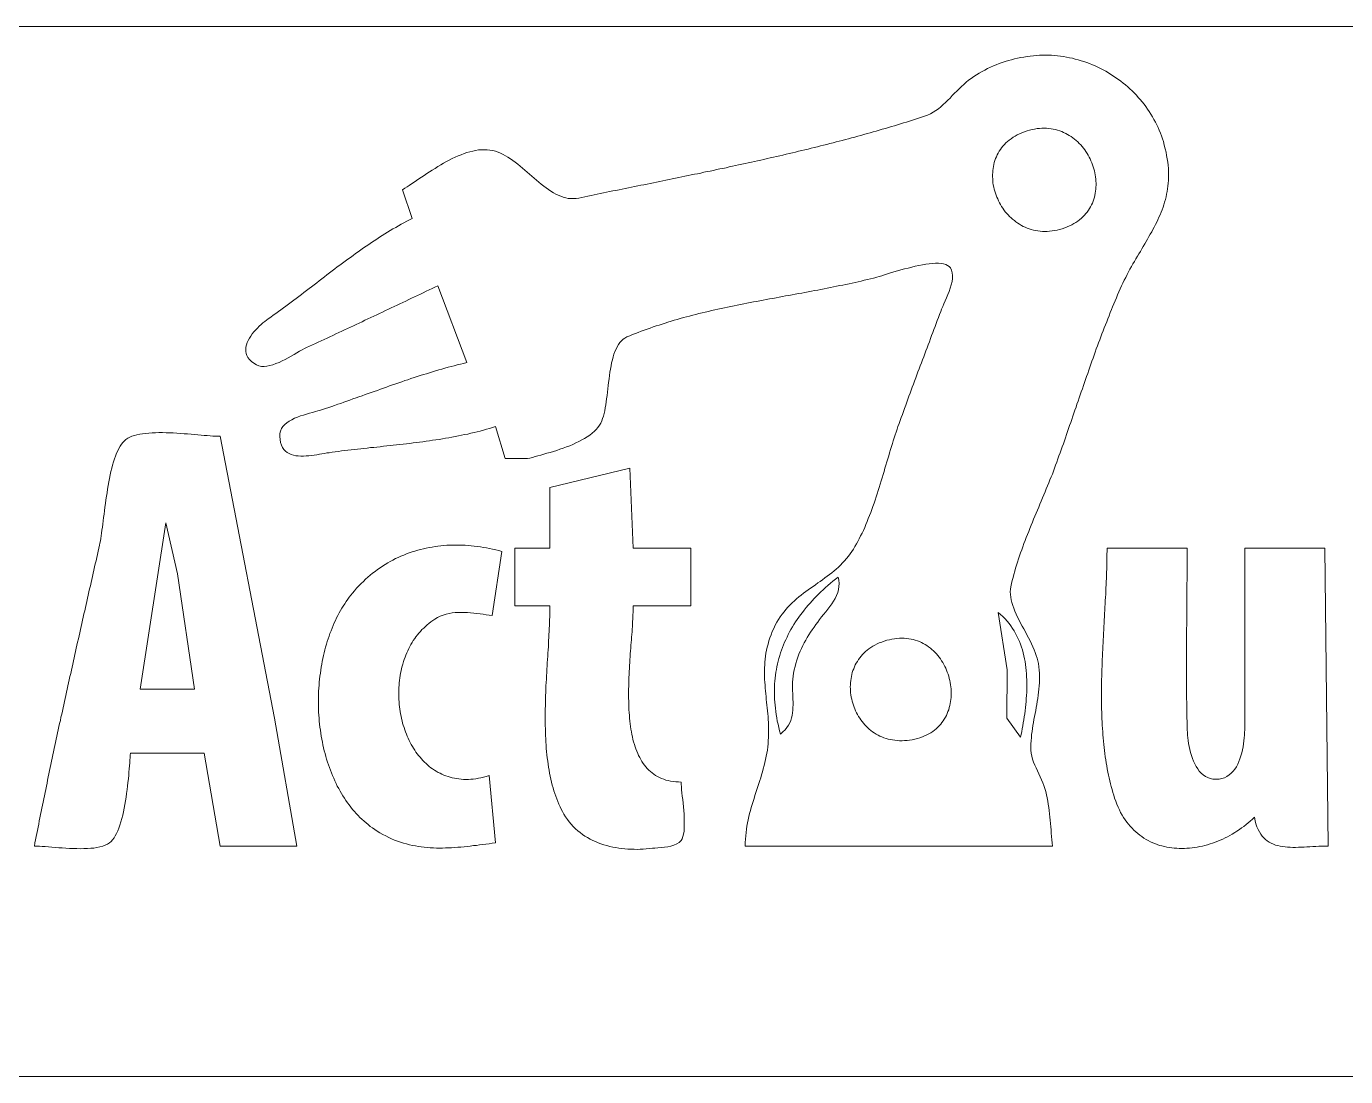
# Model space of a CAD drawing. Header units: millimetres. Extents: x 1 to 3601, y 1 to 1248.
# Drawn here: x 134.5 to 258.1, y 802.1 to 900.5 of the extents above; entities that cross this region are included whole.
import ezdxf

# ---------------------------------------------------------------- set-up
doc = ezdxf.new("R2010")
doc.units = ezdxf.units.MM
doc.layers.add('MARCATGE', color=1, linetype='Continuous', lineweight=5)
doc.layers.add('NO IMPRES', color=5, linetype='Continuous', lineweight=5)

msp = doc.modelspace()

# ---------------------------------------------------------------- linework, layer by layer
at = {"layer": 'MARCATGE'}
for points in [[(241, 889.72), (240.91, 889.99), (240.82, 890.27), (240.72, 890.53), (240.61, 890.8), (240.5, 891.06), (240.38, 891.31), (240.25, 891.56), (240.12, 891.81), (239.98, 892.06), (239.83, 892.3), (239.68, 892.54), (239.52, 892.77), (239.36, 893), (239.19, 893.22), (239.02, 893.44), (238.84, 893.66), (238.65, 893.87), (238.47, 894.07), (238.27, 894.28), (238.07, 894.47), (237.87, 894.67), (237.66, 894.85), (237.45, 895.04), (237.23, 895.21), (237.01, 895.39), (236.79, 895.55), (236.56, 895.71), (236.33, 895.87), (236.09, 896.02), (235.85, 896.17), (235.61, 896.31), (235.36, 896.44), (235.11, 896.57), (234.86, 896.69), (234.6, 896.81), (234.35, 896.92), (234.09, 897.03), (233.82, 897.13), (233.56, 897.22), (233.29, 897.3), (233.02, 897.38), (232.75, 897.46), (232.48, 897.53), (232.2, 897.59), (231.93, 897.64), (231.65, 897.69), (231.37, 897.73), (231.09, 897.76), (230.81, 897.79), (230.53, 897.81), (230.25, 897.82), (229.96, 897.82), (229.68, 897.82), (229.4, 897.81), (229.11, 897.79), (228.83, 897.77), (228.53, 897.74), (228.23, 897.7), (227.93, 897.65), (227.64, 897.6), (227.34, 897.54), (227.05, 897.47), (226.76, 897.4), (226.48, 897.32), (226.19, 897.23), (225.91, 897.14), (225.63, 897.04), (225.35, 896.93), (225.08, 896.82), (224.8, 896.7), (224.54, 896.57), (224.27, 896.43), (224.01, 896.29), (223.75, 896.14), (223.5, 895.98), (223.25, 895.82), (223, 895.65), (222.76, 895.47), (222.53, 895.28)], [(222.53, 895.28), (222.3, 895.09), (222.08, 894.88), (221.86, 894.68), (221.65, 894.46), (221.44, 894.25), (221.23, 894.03), (221.02, 893.81), (220.81, 893.6), (220.6, 893.39), (220.38, 893.19), (220.16, 892.99), (219.93, 892.81), (219.69, 892.64), (219.44, 892.48), (219.18, 892.33), (218.91, 892.21), (218.63, 892.1), (218.35, 892.01), (218.07, 891.92), (217.79, 891.83), (217.51, 891.74), (217.22, 891.65), (216.94, 891.56), (216.66, 891.47), (216.38, 891.39), (216.09, 891.3), (215.81, 891.21), (215.52, 891.13), (215.24, 891.04), (214.96, 890.96), (214.67, 890.88), (214.38, 890.79), (214.1, 890.71), (213.81, 890.63), (213.52, 890.55), (213.24, 890.47), (212.95, 890.39), (212.66, 890.31), (212.37, 890.23), (212.08, 890.15), (211.79, 890.07), (211.5, 889.99), (211.21, 889.92), (210.92, 889.84), (210.63, 889.76), (210.34, 889.69), (210.05, 889.61), (209.76, 889.54), (209.47, 889.46), (209.17, 889.39), (208.88, 889.32), (208.59, 889.24), (208.3, 889.17), (208, 889.1), (207.71, 889.03), (207.42, 888.96), (207.12, 888.89), (206.83, 888.82), (206.53, 888.75), (206.24, 888.68), (205.94, 888.61), (205.65, 888.54), (205.35, 888.47), (205.06, 888.4), (204.76, 888.33), (204.47, 888.26), (204.17, 888.2), (203.88, 888.13), (203.58, 888.06), (203.29, 888), (202.99, 887.93), (202.69, 887.86), (202.4, 887.8), (202.1, 887.73), (201.81, 887.67), (201.51, 887.6), (201.21, 887.54), (200.92, 887.48), (200.62, 887.41), (200.32, 887.35), (200.03, 887.28), (199.73, 887.22), (199.44, 887.16), (199.14, 887.1), (198.84, 887.03), (198.55, 886.97), (198.25, 886.91), (197.95, 886.85), (197.66, 886.78), (197.36, 886.72), (197.06, 886.66), (196.77, 886.6), (196.47, 886.54), (196.18, 886.48), (195.88, 886.42), (195.59, 886.36), (195.29, 886.3), (194.99, 886.23), (194.7, 886.17), (194.4, 886.11), (194.11, 886.05), (193.81, 885.99), (193.52, 885.93), (193.22, 885.87), (192.93, 885.81), (192.64, 885.75), (192.34, 885.69), (192.05, 885.63), (191.75, 885.57), (191.46, 885.51), (191.17, 885.46), (190.88, 885.4), (190.58, 885.34), (190.29, 885.28), (190, 885.22), (189.71, 885.16), (189.41, 885.1), (189.12, 885.04), (188.83, 884.98), (188.54, 884.92), (188.25, 884.86), (187.96, 884.8), (187.67, 884.74), (187.38, 884.68), (187.09, 884.62), (186.8, 884.56), (186.52, 884.5), (186.23, 884.44), (185.98, 884.4), (185.73, 884.38), (185.49, 884.39), (185.25, 884.41), (185.01, 884.46), (184.77, 884.52), (184.54, 884.6), (184.31, 884.7), (184.08, 884.81), (183.85, 884.94), (183.62, 885.08), (183.39, 885.23), (183.17, 885.39), (182.95, 885.56), (182.72, 885.73), (182.5, 885.91), (182.28, 886.1), (182.06, 886.29), (181.84, 886.48), (181.62, 886.67), (181.4, 886.87), (181.17, 887.06), (180.95, 887.25), (180.73, 887.44), (180.51, 887.62), (180.28, 887.79), (180.05, 887.96), (179.83, 888.12), (179.6, 888.27), (179.37, 888.4), (179.14, 888.53), (178.9, 888.64), (178.67, 888.74), (178.43, 888.82), (178.17, 888.88), (177.91, 888.93), (177.65, 888.96), (177.38, 888.97), (177.11, 888.96), (176.84, 888.94), (176.57, 888.9), (176.3, 888.84), (176.03, 888.78), (175.75, 888.7), (175.48, 888.61), (175.2, 888.5), (174.93, 888.39), (174.65, 888.27), (174.38, 888.14), (174.1, 888), (173.83, 887.85), (173.56, 887.7), (173.3, 887.55), (173.03, 887.39), (172.77, 887.22), (172.51, 887.06), (172.25, 886.89), (172, 886.73), (171.75, 886.56), (171.5, 886.39), (171.26, 886.23), (171.03, 886.07), (170.8, 885.92), (170.57, 885.76), (170.35, 885.62), (170.14, 885.48), (169.93, 885.35), (169.73, 885.22)], [(228.23, 890.73), (227.98, 890.64), (227.75, 890.55), (227.53, 890.46), (227.32, 890.35), (227.12, 890.24), (226.92, 890.13), (226.74, 890), (226.57, 889.87), (226.41, 889.74), (226.25, 889.6), (226.11, 889.45), (225.97, 889.3), (225.85, 889.15), (225.73, 888.99), (225.63, 888.82), (225.53, 888.65), (225.44, 888.48), (225.36, 888.31), (225.28, 888.13), (225.22, 887.95), (225.16, 887.77), (225.12, 887.58), (225.08, 887.39), (225.05, 887.2), (225.02, 887.01), (225.01, 886.82), (225, 886.63), (225, 886.44), (225.01, 886.24), (225.02, 886.05), (225.04, 885.86), (225.07, 885.66), (225.11, 885.47), (225.15, 885.28), (225.21, 885.09), (225.26, 884.9), (225.33, 884.72), (225.4, 884.53), (225.48, 884.35), (225.56, 884.17), (225.65, 883.99), (225.75, 883.82), (225.85, 883.65), (225.96, 883.48), (226.07, 883.32), (226.19, 883.16), (226.32, 883.01), (226.45, 882.86), (226.59, 882.72), (226.73, 882.58), (226.88, 882.45), (227.04, 882.32), (227.19, 882.2), (227.36, 882.09), (227.53, 881.98), (227.7, 881.88), (227.88, 881.78), (228.06, 881.7), (228.25, 881.62), (228.44, 881.55), (228.63, 881.49), (228.83, 881.43), (229.04, 881.39), (229.25, 881.35), (229.46, 881.33), (229.68, 881.31), (229.89, 881.31), (230.12, 881.31), (230.34, 881.32), (230.57, 881.35), (230.81, 881.39), (231.04, 881.43), (231.28, 881.49), (231.53, 881.56), (231.77, 881.64), (231.99, 881.73), (232.21, 881.83), (232.42, 881.93), (232.62, 882.04), (232.81, 882.15), (232.99, 882.28), (233.16, 882.41), (233.32, 882.54), (233.47, 882.68), (233.61, 882.83), (233.74, 882.98), (233.86, 883.13), (233.98, 883.29), (234.08, 883.45), (234.18, 883.62), (234.27, 883.79), (234.35, 883.97), (234.42, 884.14), (234.48, 884.32), (234.54, 884.51), (234.58, 884.69), (234.62, 884.88), (234.65, 885.07), (234.68, 885.26), (234.69, 885.45), (234.7, 885.64), (234.7, 885.83), (234.69, 886.03), (234.67, 886.22), (234.65, 886.41), (234.62, 886.61), (234.59, 886.8), (234.54, 886.99), (234.49, 887.18), (234.43, 887.37), (234.37, 887.55), (234.3, 887.74), (234.22, 887.92), (234.14, 888.1), (234.05, 888.28), (233.95, 888.45), (233.85, 888.62), (233.74, 888.79), (233.63, 888.95), (233.51, 889.11), (233.39, 889.26), (233.26, 889.41), (233.12, 889.55), (232.98, 889.69), (232.83, 889.83), (232.68, 889.95), (232.52, 890.08), (232.36, 890.19), (232.19, 890.3), (232.02, 890.4), (231.85, 890.49), (231.66, 890.58), (231.48, 890.66), (231.29, 890.73), (231.09, 890.79), (230.9, 890.85), (230.69, 890.89), (230.49, 890.93), (230.28, 890.95), (230.06, 890.97), (229.85, 890.98), (229.62, 890.97), (229.4, 890.96), (229.17, 890.94), (228.94, 890.9), (228.71, 890.85), (228.47, 890.8), (228.23, 890.73)], [(230.91, 859.42), (231.01, 859.7), (231.12, 859.99), (231.22, 860.27), (231.32, 860.56), (231.42, 860.84), (231.52, 861.12), (231.63, 861.41), (231.73, 861.7), (231.83, 861.98), (231.93, 862.27), (232.03, 862.55), (232.12, 862.84), (232.22, 863.13), (232.32, 863.41), (232.42, 863.7), (232.52, 863.99), (232.62, 864.27), (232.72, 864.56), (232.82, 864.85), (232.91, 865.14), (233.01, 865.42), (233.11, 865.71), (233.21, 866), (233.31, 866.29), (233.41, 866.57), (233.51, 866.86), (233.61, 867.15), (233.71, 867.44), (233.81, 867.72), (233.91, 868.01), (234.01, 868.3), (234.11, 868.58), (234.21, 868.87), (234.31, 869.16), (234.41, 869.44), (234.52, 869.73), (234.62, 870.01), (234.72, 870.3), (234.83, 870.58), (234.93, 870.87), (235.04, 871.15), (235.15, 871.44), (235.25, 871.72), (235.36, 872), (235.47, 872.29), (235.58, 872.57), (235.69, 872.85), (235.8, 873.13), (235.91, 873.41), (236.02, 873.7), (236.14, 873.98), (236.25, 874.26), (236.37, 874.53), (236.48, 874.81), (236.6, 875.09), (236.72, 875.37), (236.84, 875.65), (236.96, 875.92), (237.08, 876.2), (237.21, 876.47), (237.34, 876.73), (237.47, 877), (237.6, 877.26), (237.74, 877.51), (237.87, 877.76), (238.01, 878.01), (238.15, 878.26), (238.29, 878.5), (238.43, 878.74), (238.57, 878.98), (238.71, 879.21), (238.85, 879.44), (238.98, 879.68), (239.12, 879.91), (239.26, 880.14), (239.39, 880.36), (239.52, 880.59), (239.65, 880.82), (239.78, 881.04), (239.91, 881.27), (240.03, 881.5), (240.15, 881.72), (240.27, 881.95), (240.38, 882.18), (240.49, 882.41), (240.59, 882.64), (240.69, 882.87), (240.79, 883.1), (240.88, 883.33), (240.97, 883.57), (241.05, 883.81), (241.12, 884.05), (241.19, 884.29), (241.25, 884.54), (241.31, 884.79), (241.35, 885.04), (241.4, 885.3), (241.43, 885.56), (241.46, 885.82), (241.48, 886.09), (241.49, 886.37), (241.49, 886.64), (241.48, 886.93), (241.47, 887.21), (241.44, 887.51), (241.41, 887.8), (241.37, 888.11), (241.31, 888.42), (241.25, 888.73), (241.18, 889.06), (241.09, 889.39), (241, 889.72)], [(169.73, 885.22), (170.63, 882.52), (170.37, 882.39), (170.11, 882.26), (169.85, 882.12), (169.59, 881.98), (169.33, 881.83), (169.08, 881.69), (168.82, 881.54), (168.57, 881.39), (168.32, 881.24), (168.06, 881.08), (167.81, 880.92), (167.56, 880.76), (167.31, 880.6), (167.06, 880.44), (166.81, 880.27), (166.56, 880.1), (166.31, 879.93), (166.06, 879.76), (165.82, 879.59), (165.57, 879.41), (165.32, 879.24), (165.08, 879.06), (164.83, 878.88), (164.59, 878.7), (164.34, 878.52), (164.1, 878.34), (163.85, 878.16), (163.61, 877.98), (163.37, 877.79), (163.13, 877.61), (162.88, 877.43), (162.64, 877.24), (162.4, 877.06), (162.16, 876.87), (161.92, 876.69), (161.68, 876.5), (161.44, 876.32), (161.2, 876.13), (160.96, 875.95), (160.72, 875.77), (160.48, 875.58), (160.24, 875.4), (160, 875.22), (159.76, 875.04), (159.52, 874.86), (159.28, 874.68), (159.04, 874.5), (158.8, 874.32), (158.56, 874.15), (158.32, 873.97), (158.09, 873.8), (157.85, 873.62), (157.61, 873.45), (157.37, 873.29), (157.13, 873.12), (156.97, 873.01), (156.81, 872.88), (156.64, 872.74), (156.47, 872.59), (156.29, 872.43), (156.12, 872.26), (155.96, 872.08), (155.8, 871.9), (155.64, 871.71), (155.5, 871.51), (155.38, 871.31), (155.27, 871.1), (155.17, 870.9), (155.1, 870.69), (155.05, 870.48), (155.03, 870.28), (155.03, 870.07), (155.07, 869.87), (155.14, 869.68), (155.24, 869.49), (155.38, 869.3), (155.56, 869.13), (155.78, 868.96), (156.05, 868.81), (156.27, 868.72), (156.5, 868.67), (156.76, 868.66), (157.02, 868.68), (157.29, 868.74), (157.57, 868.82), (157.86, 868.92), (158.15, 869.04), (158.44, 869.17), (158.73, 869.32), (159.01, 869.47), (159.29, 869.63), (159.56, 869.78), (159.83, 869.94), (160.07, 870.08), (160.31, 870.21), (160.53, 870.33), (160.73, 870.43), (161, 870.55), (161.28, 870.68), (161.55, 870.81), (161.82, 870.93), (162.1, 871.06), (162.37, 871.19), (162.65, 871.32), (162.92, 871.44), (163.19, 871.57), (163.47, 871.7), (163.74, 871.83), (164.02, 871.95), (164.29, 872.08), (164.56, 872.21), (164.84, 872.34), (165.11, 872.47), (165.38, 872.6), (165.66, 872.72), (165.93, 872.85), (166.2, 872.98), (166.48, 873.11), (166.75, 873.24), (167.02, 873.37), (167.3, 873.5), (167.57, 873.63), (167.84, 873.76), (168.12, 873.89), (168.39, 874.02), (168.66, 874.14), (168.93, 874.27), (169.21, 874.4), (169.48, 874.53), (169.75, 874.66), (170.03, 874.79), (170.3, 874.92), (170.57, 875.05), (170.84, 875.18), (171.12, 875.31), (171.39, 875.44), (171.66, 875.57), (171.94, 875.7), (172.21, 875.83), (172.48, 875.96), (172.75, 876.09), (173.03, 876.22), (175.73, 869.02), (175.44, 868.95), (175.14, 868.88), (174.85, 868.81), (174.56, 868.73), (174.27, 868.66), (173.98, 868.58), (173.69, 868.5), (173.4, 868.42), (173.11, 868.33), (172.82, 868.25), (172.53, 868.16), (172.24, 868.07), (171.96, 867.98), (171.67, 867.89), (171.38, 867.8), (171.09, 867.71), (170.8, 867.61), (170.51, 867.52), (170.23, 867.42), (169.94, 867.33), (169.65, 867.23), (169.36, 867.13), (169.08, 867.03), (168.79, 866.93), (168.5, 866.83), (168.22, 866.73), (167.93, 866.63), (167.64, 866.53), (167.36, 866.42), (167.07, 866.32), (166.78, 866.22), (166.5, 866.12), (166.21, 866.02), (165.93, 865.91), (165.64, 865.81), (165.36, 865.71), (165.07, 865.61), (164.79, 865.51), (164.5, 865.41), (164.22, 865.3), (163.93, 865.2), (163.65, 865.11), (163.36, 865.01), (163.08, 864.91), (162.8, 864.81), (162.51, 864.72), (162.23, 864.62), (162.02, 864.56), (161.79, 864.49), (161.55, 864.43), (161.28, 864.36), (161.01, 864.28), (160.73, 864.2), (160.44, 864.11), (160.15, 864.02), (159.87, 863.91), (159.6, 863.8), (159.34, 863.67), (159.1, 863.53), (158.88, 863.38), (158.68, 863.21), (158.51, 863.03), (158.38, 862.83), (158.28, 862.61), (158.22, 862.37), (158.21, 862.11), (158.24, 861.8), (158.3, 861.53), (158.38, 861.28), (158.48, 861.07), (158.61, 860.89), (158.76, 860.73), (158.92, 860.6), (159.1, 860.5), (159.3, 860.41), (159.5, 860.35), (159.72, 860.3), (159.95, 860.27), (160.19, 860.26), (160.43, 860.26), (160.68, 860.27), (160.93, 860.29), (161.18, 860.32), (161.43, 860.35), (161.68, 860.39), (161.93, 860.43), (162.16, 860.47), (162.4, 860.51), (162.62, 860.55), (162.83, 860.58)], [(162.83, 860.58), (163.12, 860.62), (163.41, 860.66), (163.71, 860.7), (164, 860.74), (164.3, 860.77), (164.6, 860.81), (164.9, 860.85), (165.2, 860.88), (165.5, 860.91), (165.8, 860.95), (166.1, 860.98), (166.41, 861.01), (166.71, 861.05), (167.02, 861.08), (167.32, 861.11), (167.63, 861.14), (167.93, 861.18), (168.24, 861.21), (168.55, 861.24), (168.85, 861.28), (169.16, 861.31), (169.47, 861.35), (169.78, 861.38), (170.08, 861.42), (170.39, 861.45), (170.7, 861.49), (171.01, 861.53), (171.31, 861.57), (171.62, 861.61), (171.93, 861.65), (172.23, 861.69), (172.54, 861.74), (172.84, 861.78), (173.14, 861.83), (173.45, 861.88), (173.75, 861.93), (174.05, 861.98), (174.35, 862.04), (174.65, 862.09), (174.95, 862.15), (175.25, 862.21), (175.54, 862.27), (175.84, 862.33), (176.13, 862.4), (176.42, 862.47), (176.71, 862.54), (177, 862.61), (177.29, 862.69), (177.58, 862.77), (177.86, 862.85), (178.15, 862.93), (178.43, 863.02), (179.33, 860.02), (181.43, 860.02), (181.65, 860.08), (181.89, 860.14), (182.14, 860.21), (182.4, 860.28), (182.68, 860.36), (182.96, 860.44), (183.25, 860.52), (183.55, 860.61), (183.85, 860.7), (184.16, 860.79), (184.46, 860.9), (184.77, 861), (185.07, 861.12), (185.38, 861.23), (185.67, 861.36), (185.96, 861.49), (186.25, 861.62), (186.52, 861.77), (186.78, 861.91), (187.03, 862.07), (187.27, 862.23), (187.49, 862.4), (187.69, 862.58), (187.87, 862.76), (188.03, 862.95), (188.18, 863.15), (188.29, 863.36), (188.38, 863.56), (188.46, 863.77), (188.54, 864), (188.6, 864.24), (188.66, 864.5), (188.71, 864.77), (188.76, 865.05), (188.8, 865.33), (188.84, 865.63), (188.88, 865.93), (188.92, 866.24), (188.96, 866.55), (188.99, 866.86), (189.03, 867.17), (189.07, 867.49), (189.11, 867.8), (189.15, 868.11), (189.2, 868.41), (189.26, 868.71), (189.31, 869), (189.38, 869.28), (189.45, 869.55), (189.53, 869.81), (189.62, 870.06), (189.72, 870.29), (189.83, 870.51), (189.95, 870.71), (190.08, 870.89), (190.23, 871.06), (190.38, 871.2), (190.56, 871.32), (190.74, 871.42), (191.01, 871.53), (191.28, 871.64), (191.54, 871.75), (191.81, 871.85), (192.09, 871.96), (192.36, 872.06), (192.63, 872.16), (192.91, 872.26), (193.19, 872.36), (193.47, 872.45), (193.75, 872.54), (194.03, 872.63), (194.31, 872.72), (194.59, 872.81), (194.88, 872.9), (195.17, 872.98), (195.45, 873.06), (195.74, 873.15), (196.03, 873.23), (196.32, 873.3), (196.61, 873.38), (196.91, 873.46), (197.2, 873.53), (197.49, 873.61), (197.79, 873.68), (198.08, 873.75), (198.38, 873.82), (198.68, 873.89), (198.98, 873.95), (199.27, 874.02), (199.57, 874.09), (199.87, 874.15), (200.17, 874.22), (200.47, 874.28), (200.78, 874.34), (201.08, 874.4), (201.38, 874.46), (201.68, 874.52), (201.98, 874.58), (202.28, 874.64), (202.59, 874.7), (202.89, 874.76), (203.19, 874.82), (203.5, 874.87), (203.8, 874.93), (204.1, 874.99), (204.4, 875.04), (204.71, 875.1), (205.01, 875.15), (205.31, 875.21), (205.61, 875.26), (205.92, 875.32), (206.22, 875.37), (206.52, 875.43), (206.82, 875.48), (207.12, 875.54), (207.42, 875.59), (207.72, 875.65), (208.02, 875.71), (208.32, 875.76), (208.62, 875.82), (208.91, 875.88), (209.21, 875.93), (209.51, 875.99), (209.8, 876.05), (210.09, 876.11), (210.39, 876.17), (210.68, 876.23), (210.97, 876.29), (211.26, 876.35), (211.55, 876.41), (211.84, 876.47), (212.13, 876.53), (212.41, 876.6), (212.7, 876.66), (212.98, 876.73), (213.27, 876.8), (213.55, 876.86), (213.83, 876.93), (213.98, 876.97), (214.17, 877.03), (214.38, 877.09), (214.62, 877.16), (214.88, 877.24), (215.16, 877.33), (215.45, 877.42), (215.76, 877.51), (216.08, 877.61), (216.4, 877.7), (216.74, 877.79), (217.08, 877.88), (217.42, 877.97), (217.76, 878.05), (218.1, 878.12), (218.43, 878.19), (218.76, 878.24), (219.07, 878.28), (219.38, 878.31), (219.66, 878.33), (219.93, 878.33), (220.18, 878.31), (220.41, 878.27), (220.61, 878.21), (220.79, 878.13), (220.93, 878.03), (221.05, 877.9)], [(221.05, 877.9), (221.16, 877.68), (221.23, 877.44), (221.26, 877.18), (221.24, 876.9), (221.2, 876.61), (221.13, 876.31), (221.04, 876), (220.94, 875.69), (220.82, 875.39), (220.69, 875.09), (220.57, 874.8), (220.44, 874.52), (220.33, 874.27), (220.23, 874.03), (220.14, 873.82), (220.04, 873.54), (219.93, 873.25), (219.82, 872.97), (219.72, 872.69), (219.61, 872.4), (219.5, 872.12), (219.4, 871.83), (219.29, 871.55), (219.19, 871.27), (219.08, 870.98), (218.97, 870.7), (218.87, 870.41), (218.76, 870.13), (218.65, 869.85), (218.55, 869.56), (218.44, 869.28), (218.33, 869), (218.23, 868.71), (218.12, 868.43), (218.01, 868.14), (217.91, 867.86), (217.8, 867.58), (217.7, 867.29), (217.59, 867.01), (217.48, 866.72), (217.38, 866.44), (217.27, 866.15), (217.17, 865.87), (217.06, 865.59), (216.96, 865.3), (216.86, 865.02), (216.75, 864.73), (216.65, 864.45), (216.55, 864.16), (216.44, 863.88), (216.34, 863.59), (216.24, 863.31), (216.13, 863.02), (216.05, 862.77), (215.96, 862.51), (215.87, 862.24), (215.78, 861.97), (215.69, 861.7), (215.61, 861.43), (215.52, 861.15), (215.44, 860.87), (215.35, 860.58), (215.27, 860.29), (215.18, 860), (215.09, 859.71), (215.01, 859.42), (214.92, 859.12), (214.83, 858.82), (214.74, 858.52), (214.65, 858.23), (214.56, 857.93), (214.47, 857.63), (214.38, 857.33), (214.29, 857.03), (214.19, 856.73), (214.09, 856.44), (214, 856.14), (213.9, 855.84), (213.79, 855.55), (213.69, 855.26), (213.58, 854.97), (213.48, 854.69), (213.36, 854.4), (213.25, 854.12), (213.14, 853.85), (213.02, 853.57), (212.9, 853.3), (212.77, 853.04), (212.64, 852.78), (212.51, 852.52), (212.38, 852.27), (212.24, 852.03), (212.1, 851.79), (211.96, 851.55), (211.81, 851.33), (211.66, 851.1), (211.49, 850.88), (211.32, 850.66), (211.14, 850.45), (210.95, 850.25), (210.76, 850.05), (210.56, 849.86), (210.36, 849.68), (210.15, 849.51), (209.94, 849.33), (209.73, 849.17), (209.51, 849), (209.29, 848.84), (209.07, 848.68), (208.85, 848.52), (208.63, 848.37), (208.4, 848.21), (208.18, 848.05), (207.95, 847.89), (207.73, 847.73), (207.51, 847.57), (207.29, 847.41), (207.07, 847.24), (206.86, 847.06), (206.64, 846.88), (206.43, 846.7), (206.23, 846.51), (206.03, 846.31), (205.83, 846.11), (205.64, 845.9), (205.46, 845.67), (205.28, 845.44), (205.11, 845.2), (204.94, 844.95), (204.79, 844.69), (204.64, 844.41), (204.5, 844.12), (204.36, 843.82), (204.25, 843.52), (204.14, 843.23), (204.04, 842.94), (203.96, 842.65), (203.89, 842.36), (203.82, 842.08), (203.77, 841.79), (203.73, 841.51), (203.69, 841.24), (203.67, 840.96), (203.65, 840.69), (203.63, 840.41), (203.63, 840.14), (203.63, 839.87), (203.63, 839.6), (203.64, 839.33), (203.66, 839.07), (203.68, 838.8), (203.7, 838.53), (203.72, 838.27), (203.75, 838), (203.78, 837.73), (203.8, 837.46), (203.83, 837.2), (203.86, 836.93), (203.89, 836.66), (203.92, 836.39), (203.94, 836.12), (203.96, 835.85), (203.98, 835.57), (204, 835.3), (204.01, 835.02), (204.02, 834.74), (204.02, 834.46), (204.02, 834.18), (204.01, 833.89), (203.99, 833.61), (203.97, 833.31), (203.94, 833.02), (203.9, 832.72), (203.85, 832.42), (203.8, 832.13), (203.74, 831.83), (203.67, 831.54), (203.6, 831.26), (203.52, 830.97), (203.44, 830.69), (203.36, 830.41), (203.28, 830.13), (203.19, 829.85), (203.1, 829.57), (203.01, 829.3), (202.92, 829.02), (202.83, 828.74), (202.74, 828.47), (202.65, 828.19), (202.56, 827.91), (202.47, 827.63), (202.39, 827.34), (202.31, 827.06), (202.24, 826.77), (202.17, 826.48), (202.1, 826.19), (202.04, 825.9), (201.99, 825.6), (201.94, 825.3), (201.9, 824.99), (201.87, 824.68), (201.85, 824.37), (201.83, 824.05), (201.83, 823.72), (230.63, 823.72), (230.59, 824.02), (230.56, 824.32), (230.53, 824.63), (230.5, 824.93), (230.48, 825.23), (230.45, 825.53), (230.43, 825.84), (230.4, 826.14), (230.37, 826.44), (230.34, 826.74), (230.31, 827.04), (230.27, 827.34), (230.22, 827.64), (230.17, 827.94), (230.11, 828.24), (230.05, 828.53), (229.98, 828.83), (229.9, 829.12)], [(135.23, 823.72), (135.46, 823.72), (135.7, 823.71), (135.97, 823.69), (136.25, 823.67), (136.55, 823.65), (136.86, 823.62), (137.18, 823.6), (137.51, 823.57), (137.84, 823.55), (138.18, 823.52), (138.52, 823.5), (138.86, 823.49), (139.2, 823.48), (139.54, 823.47), (139.87, 823.48), (140.19, 823.49), (140.5, 823.51), (140.81, 823.54), (141.09, 823.59), (141.37, 823.65), (141.63, 823.72), (141.86, 823.81), (142.08, 823.91), (142.27, 824.03), (142.42, 824.15), (142.56, 824.3), (142.69, 824.48), (142.81, 824.68), (142.93, 824.9), (143.04, 825.14), (143.14, 825.41), (143.24, 825.68), (143.33, 825.98), (143.42, 826.29), (143.5, 826.61), (143.57, 826.93), (143.64, 827.27), (143.7, 827.61), (143.76, 827.96), (143.82, 828.31), (143.87, 828.66), (143.91, 829.01), (143.95, 829.35), (143.99, 829.69), (144.03, 830.02), (144.06, 830.35), (144.09, 830.66), (144.11, 830.97), (144.14, 831.25), (144.16, 831.53), (144.18, 831.78), (144.2, 832.02), (144.21, 832.23), (144.23, 832.42), (151.13, 832.42), (152.63, 823.72), (159.83, 823.72), (157.73, 835.72), (152.63, 862.12), (152.42, 862.12), (152.2, 862.13), (151.96, 862.14), (151.7, 862.16), (151.43, 862.18), (151.14, 862.2), (150.85, 862.23), (150.54, 862.25), (150.23, 862.28), (149.91, 862.31), (149.58, 862.34), (149.25, 862.36), (148.91, 862.39), (148.57, 862.41), (148.24, 862.43), (147.9, 862.44), (147.56, 862.45), (147.23, 862.46), (146.9, 862.46), (146.58, 862.45), (146.26, 862.44), (145.96, 862.42), (145.66, 862.39), (145.37, 862.36), (145.1, 862.31), (144.84, 862.26), (144.6, 862.19), (144.37, 862.12), (144.16, 862.03), (143.97, 861.93), (143.8, 861.81), (143.66, 861.69), (143.52, 861.54), (143.39, 861.37), (143.26, 861.19), (143.15, 860.98), (143.03, 860.76), (142.93, 860.52), (142.83, 860.26), (142.73, 860), (142.64, 859.72), (142.56, 859.42), (142.48, 859.12), (142.4, 858.81), (142.33, 858.49), (142.26, 858.17), (142.2, 857.84), (142.14, 857.5), (142.08, 857.17), (142.03, 856.83), (141.97, 856.49), (141.93, 856.15), (141.88, 855.81), (141.84, 855.47), (141.79, 855.14), (141.75, 854.82), (141.71, 854.5), (141.67, 854.19), (141.63, 853.88), (141.6, 853.59), (141.56, 853.31), (141.52, 853.04), (141.49, 852.79), (141.45, 852.54), (141.41, 852.32), (141.37, 852.11), (141.33, 851.92), (141.27, 851.63), (141.2, 851.34), (141.13, 851.04), (141.07, 850.75), (141, 850.46), (140.93, 850.16), (140.87, 849.87), (140.8, 849.58), (140.74, 849.28), (140.67, 848.99), (140.6, 848.7), (140.54, 848.41), (140.47, 848.11), (140.4, 847.82), (140.34, 847.53), (140.27, 847.23), (140.21, 846.94), (140.14, 846.65), (140.07, 846.35), (140.01, 846.06), (139.94, 845.77), (139.87, 845.47), (139.81, 845.18), (139.74, 844.89), (139.68, 844.59), (139.61, 844.3), (139.54, 844.01), (139.48, 843.71), (139.41, 843.42), (139.35, 843.13), (139.28, 842.83), (139.21, 842.54), (139.15, 842.25), (139.08, 841.95), (139.02, 841.66), (138.95, 841.37), (138.89, 841.07), (138.82, 840.78), (138.76, 840.49), (138.69, 840.19), (138.63, 839.9), (138.56, 839.61), (138.5, 839.31), (138.43, 839.02), (138.37, 838.72), (138.3, 838.43), (138.24, 838.14), (138.17, 837.84), (138.11, 837.55), (138.04, 837.26), (137.98, 836.96), (137.91, 836.67), (137.85, 836.37), (137.79, 836.08), (137.72, 835.79), (137.66, 835.49), (137.59, 835.2), (137.53, 834.91), (137.47, 834.61), (137.4, 834.32), (137.34, 834.02), (137.28, 833.73), (137.22, 833.44), (137.15, 833.14), (137.09, 832.85), (137.03, 832.55), (136.96, 832.26), (136.9, 831.97), (136.84, 831.67), (136.78, 831.38), (136.72, 831.08), (136.65, 830.79), (136.59, 830.49), (136.53, 830.2), (136.47, 829.91), (136.41, 829.61), (136.35, 829.32), (136.29, 829.02), (136.23, 828.73), (136.17, 828.43), (136.11, 828.14), (136.05, 827.85), (135.99, 827.55), (135.93, 827.26), (135.87, 826.96), (135.81, 826.67), (135.75, 826.37), (135.69, 826.08), (135.63, 825.78), (135.57, 825.49), (135.52, 825.19), (135.46, 824.9), (135.4, 824.61), (135.34, 824.31), (135.28, 824.02), (135.23, 823.72)], [(183.53, 857.32), (183.53, 851.62), (180.23, 851.62), (180.23, 846.22), (183.53, 846.22), (183.53, 845.97), (183.52, 845.71), (183.52, 845.46), (183.51, 845.19), (183.5, 844.93), (183.49, 844.66), (183.48, 844.38), (183.47, 844.11), (183.46, 843.83), (183.44, 843.55), (183.43, 843.26), (183.41, 842.98), (183.39, 842.69), (183.38, 842.39), (183.36, 842.1), (183.34, 841.8), (183.32, 841.5), (183.3, 841.2), (183.28, 840.9), (183.27, 840.6), (183.25, 840.29), (183.23, 839.99), (183.21, 839.68), (183.2, 839.37), (183.18, 839.06), (183.16, 838.75), (183.15, 838.44), (183.14, 838.13), (183.12, 837.81), (183.11, 837.5), (183.11, 837.19), (183.1, 836.88), (183.09, 836.56), (183.09, 836.25), (183.08, 835.94), (183.08, 835.63), (183.09, 835.32), (183.09, 835.01), (183.1, 834.7), (183.11, 834.39), (183.12, 834.09), (183.13, 833.78), (183.15, 833.48), (183.17, 833.17), (183.19, 832.87), (183.22, 832.57), (183.25, 832.28), (183.28, 831.98), (183.32, 831.69), (183.36, 831.4), (183.4, 831.11), (183.45, 830.83), (183.5, 830.54), (183.56, 830.26), (183.62, 829.99), (183.68, 829.71), (183.75, 829.44), (183.82, 829.18), (183.9, 828.91), (183.98, 828.65), (184.07, 828.4), (184.17, 828.14), (184.26, 827.9), (184.37, 827.65), (184.48, 827.41), (184.59, 827.18), (184.71, 826.95), (184.84, 826.72), (184.99, 826.46), (185.16, 826.22), (185.34, 825.98), (185.52, 825.76), (185.72, 825.55), (185.92, 825.35), (186.13, 825.16), (186.35, 824.98), (186.57, 824.82), (186.8, 824.66), (187.04, 824.51), (187.29, 824.38), (187.54, 824.25), (187.79, 824.14), (188.05, 824.03), (188.31, 823.93), (188.58, 823.84), (188.85, 823.76), (189.13, 823.69), (189.41, 823.63), (189.69, 823.58), (189.97, 823.53), (190.26, 823.49), (190.54, 823.46), (190.83, 823.44), (191.12, 823.42), (191.41, 823.42), (191.7, 823.41), (191.99, 823.42), (192.27, 823.43), (192.56, 823.45), (192.84, 823.48), (193.13, 823.51), (193.37, 823.53), (193.65, 823.55), (193.94, 823.58), (194.25, 823.61), (194.56, 823.66), (194.87, 823.72), (195.15, 823.81), (195.41, 823.92), (195.63, 824.06), (195.81, 824.24), (195.91, 824.41), (195.98, 824.62), (196.04, 824.85), (196.09, 825.12), (196.11, 825.4), (196.12, 825.71), (196.12, 826.03), (196.11, 826.36), (196.09, 826.7), (196.07, 827.05), (196.04, 827.4), (196, 827.74), (195.97, 828.08), (195.93, 828.4), (195.9, 828.71), (195.87, 829), (195.85, 829.27), (195.83, 829.51), (195.83, 829.72), (195.57, 829.73), (195.32, 829.74), (195.07, 829.77), (194.84, 829.81), (194.61, 829.86), (194.4, 829.91), (194.19, 829.98), (193.99, 830.06), (193.79, 830.14), (193.61, 830.24), (193.43, 830.34), (193.26, 830.46), (193.1, 830.58), (192.94, 830.71), (192.79, 830.84), (192.65, 830.99), (192.52, 831.14), (192.39, 831.3), (192.27, 831.47), (192.15, 831.64), (192.04, 831.82), (191.94, 832.01), (191.84, 832.2), (191.75, 832.4), (191.66, 832.61), (191.58, 832.82), (191.51, 833.03), (191.44, 833.25), (191.37, 833.48), (191.31, 833.71), (191.26, 833.95), (191.21, 834.19), (191.16, 834.43), (191.12, 834.68), (191.08, 834.93), (191.05, 835.18), (191.02, 835.44), (190.99, 835.7), (190.97, 835.96), (190.95, 836.23), (190.93, 836.5), (190.92, 836.77), (190.91, 837.04), (190.91, 837.31), (190.9, 837.59), (190.9, 837.86), (190.9, 838.14), (190.9, 838.42), (190.91, 838.7), (190.92, 838.98), (190.92, 839.25), (190.93, 839.53), (190.95, 839.81), (190.96, 840.09), (190.98, 840.37), (190.99, 840.64), (191.01, 840.92), (191.03, 841.19), (191.04, 841.46), (191.06, 841.73), (191.08, 842), (191.1, 842.27), (191.12, 842.53), (191.14, 842.79), (191.16, 843.05), (191.18, 843.3), (191.2, 843.55), (191.22, 843.8), (191.23, 844.04), (191.25, 844.28), (191.26, 844.52), (191.28, 844.75), (191.29, 844.98), (191.3, 845.2), (191.31, 845.41), (191.32, 845.62), (191.32, 845.83), (191.33, 846.03), (191.33, 846.22), (196.73, 846.22), (196.73, 851.62), (191.33, 851.62), (191.03, 859.12), (183.53, 857.32)], [(229.3, 840.82), (229.25, 841.07), (229.18, 841.33), (229.1, 841.59), (229, 841.85), (228.89, 842.12), (228.77, 842.39), (228.64, 842.67), (228.51, 842.94), (228.37, 843.22), (228.22, 843.5), (228.07, 843.78), (227.92, 844.06), (227.78, 844.34), (227.63, 844.62), (227.49, 844.9), (227.35, 845.18), (227.22, 845.46), (227.1, 845.73), (227, 846), (226.9, 846.27), (226.82, 846.53), (226.75, 846.8), (226.7, 847.05), (226.67, 847.3), (226.66, 847.55), (226.68, 847.79), (226.71, 848.02), (226.78, 848.31), (226.85, 848.6), (226.92, 848.89), (227, 849.18), (227.08, 849.47), (227.16, 849.76), (227.25, 850.05), (227.34, 850.33), (227.43, 850.62), (227.53, 850.91), (227.63, 851.2), (227.73, 851.49), (227.84, 851.77), (227.94, 852.06), (228.05, 852.35), (228.16, 852.64), (228.27, 852.92), (228.39, 853.21), (228.5, 853.49), (228.62, 853.78), (228.73, 854.07), (228.85, 854.35), (228.97, 854.64), (229.09, 854.92), (229.21, 855.2), (229.32, 855.49), (229.44, 855.77), (229.56, 856.05), (229.68, 856.34), (229.8, 856.62), (229.92, 856.9), (230.03, 857.18), (230.15, 857.46), (230.26, 857.74), (230.37, 858.03), (230.49, 858.31), (230.6, 858.58), (230.7, 858.86), (230.81, 859.14), (230.91, 859.42)], [(147.53, 854.02), (145.13, 838.42), (150.23, 838.42), (148.65, 849.22), (147.53, 854.02)], [(178.43, 824.02), (177.83, 830.32), (177.57, 830.24), (177.32, 830.18), (177.07, 830.12), (176.83, 830.07), (176.59, 830.03), (176.35, 830), (176.12, 829.98), (175.89, 829.97), (175.66, 829.97), (175.44, 829.97), (175.22, 829.99), (175, 830.01), (174.79, 830.04), (174.58, 830.07), (174.38, 830.12), (174.18, 830.17), (173.98, 830.23), (173.79, 830.3), (173.6, 830.37), (173.41, 830.45), (173.23, 830.54), (173.05, 830.63), (172.88, 830.73), (172.71, 830.83), (172.54, 830.95), (172.38, 831.06), (172.22, 831.19), (172.07, 831.32), (171.92, 831.45), (171.77, 831.59), (171.63, 831.74), (171.49, 831.89), (171.36, 832.04), (171.23, 832.2), (171.1, 832.36), (170.98, 832.53), (170.86, 832.7), (170.75, 832.88), (170.64, 833.06), (170.54, 833.24), (170.44, 833.43), (170.34, 833.62), (170.25, 833.82), (170.16, 834.01), (170.08, 834.21), (170, 834.42), (169.93, 834.62), (169.86, 834.83), (169.79, 835.04), (169.73, 835.25), (169.68, 835.46), (169.62, 835.68), (169.58, 835.9), (169.53, 836.12), (169.5, 836.34), (169.46, 836.56), (169.44, 836.78), (169.41, 837), (169.39, 837.23), (169.38, 837.45), (169.37, 837.68), (169.36, 837.9), (169.36, 838.13), (169.37, 838.35), (169.38, 838.58), (169.39, 838.8), (169.41, 839.03), (169.44, 839.25), (169.46, 839.47), (169.5, 839.7), (169.54, 839.92), (169.58, 840.14), (169.63, 840.35), (169.68, 840.57), (169.74, 840.78), (169.81, 841), (169.88, 841.21), (169.95, 841.41), (170.03, 841.62), (170.12, 841.82), (170.21, 842.02), (170.3, 842.22), (170.4, 842.41), (170.51, 842.6), (170.62, 842.79), (170.73, 842.98), (170.86, 843.16), (170.98, 843.33), (171.12, 843.5), (171.25, 843.67), (171.4, 843.84), (171.54, 844), (171.7, 844.15), (171.86, 844.3), (172.02, 844.45), (172.19, 844.59), (172.37, 844.72), (172.55, 844.85), (172.74, 844.98), (173, 845.13), (173.26, 845.26), (173.53, 845.36), (173.81, 845.45), (174.09, 845.51), (174.37, 845.56), (174.65, 845.6), (174.94, 845.62), (175.23, 845.62), (175.52, 845.62), (175.81, 845.6), (176.1, 845.58), (176.4, 845.55), (176.69, 845.52), (176.98, 845.48), (177.27, 845.44), (177.56, 845.4), (177.84, 845.36), (178.13, 845.32), (179.03, 851.32), (178.74, 851.4), (178.45, 851.47), (178.16, 851.54), (177.88, 851.6), (177.59, 851.66), (177.3, 851.71), (177.01, 851.76), (176.73, 851.8), (176.44, 851.83), (176.15, 851.86), (175.87, 851.89), (175.58, 851.91), (175.29, 851.92), (175.01, 851.93), (174.73, 851.93), (174.44, 851.93), (174.16, 851.92), (173.88, 851.9), (173.6, 851.88), (173.32, 851.86), (173.04, 851.82), (172.77, 851.79), (172.49, 851.74), (172.22, 851.69), (171.94, 851.64), (171.67, 851.58), (171.41, 851.51), (171.14, 851.44), (170.87, 851.36), (170.61, 851.28), (170.35, 851.19), (170.09, 851.09), (169.83, 850.99), (169.57, 850.88), (169.32, 850.77), (169.07, 850.65), (168.82, 850.52), (168.57, 850.39), (168.33, 850.25), (168.09, 850.1), (167.85, 849.95), (167.61, 849.8), (167.38, 849.63), (167.15, 849.46), (166.92, 849.29), (166.7, 849.11), (166.48, 848.92), (166.26, 848.72), (166.05, 848.52), (165.84, 848.32), (165.63, 848.1), (165.42, 847.88), (165.22, 847.65), (165.03, 847.42), (164.87, 847.23), (164.72, 847.04), (164.58, 846.84), (164.43, 846.63), (164.3, 846.43), (164.16, 846.21), (164.03, 846), (163.9, 845.78), (163.78, 845.56), (163.66, 845.33), (163.54, 845.1), (163.43, 844.87), (163.32, 844.63), (163.22, 844.39), (163.12, 844.15), (163.02, 843.9), (162.92, 843.65), (162.84, 843.4), (162.75, 843.14), (162.67, 842.89), (162.59, 842.63), (162.51, 842.37), (162.44, 842.1), (162.38, 841.84), (162.31, 841.57), (162.25, 841.3), (162.2, 841.03), (162.15, 840.75), (162.1, 840.48), (162.06, 840.2), (162.02, 839.93), (161.98, 839.65), (161.95, 839.37), (161.92, 839.09), (161.9, 838.81), (161.88, 838.53), (161.86, 838.25), (161.85, 837.96), (161.84, 837.68), (161.84, 837.4), (161.84, 837.11), (161.84, 836.83), (161.85, 836.55), (161.86, 836.26), (161.88, 835.98), (161.9, 835.7), (161.92, 835.42), (161.95, 835.14), (161.98, 834.85), (162.02, 834.58), (162.06, 834.3), (162.1, 834.02), (162.15, 833.74), (162.21, 833.47), (162.26, 833.2), (162.32, 832.92), (162.39, 832.65), (162.46, 832.39), (162.53, 832.12), (162.61, 831.85), (162.69, 831.59), (162.78, 831.33), (162.87, 831.07), (162.96, 830.82), (163.06, 830.57), (163.16, 830.32), (163.27, 830.07), (163.38, 829.83), (163.49, 829.58), (163.61, 829.35), (163.74, 829.11), (163.86, 828.88), (164, 828.65), (164.13, 828.43), (164.27, 828.21), (164.42, 827.99), (164.57, 827.78), (164.72, 827.57), (164.88, 827.36), (165.04, 827.16), (165.21, 826.97), (165.38, 826.78), (165.55, 826.59), (165.73, 826.41), (165.92, 826.23), (166.11, 826.06), (166.3, 825.89), (166.5, 825.73), (166.7, 825.57), (166.9, 825.42), (167.11, 825.27), (167.33, 825.13), (167.6, 824.97), (167.87, 824.81), (168.15, 824.67), (168.42, 824.53), (168.7, 824.41), (168.97, 824.29), (169.25, 824.19), (169.52, 824.09), (169.8, 824), (170.08, 823.92), (170.36, 823.85), (170.64, 823.79), (170.92, 823.74), (171.2, 823.69), (171.48, 823.65), (171.76, 823.62), (172.04, 823.59), (172.32, 823.57), (172.61, 823.55), (172.89, 823.54), (173.18, 823.54), (173.46, 823.54), (173.75, 823.55), (174.03, 823.56), (174.32, 823.57), (174.61, 823.59), (174.9, 823.61), (175.19, 823.63), (175.48, 823.66), (175.77, 823.69), (176.06, 823.72), (176.36, 823.76), (176.65, 823.79), (176.94, 823.83), (177.24, 823.87), (177.53, 823.9), (177.83, 823.94), (178.13, 823.98), (178.43, 824.02)], [(235.73, 851.62), (235.73, 851.35), (235.72, 851.07), (235.72, 850.79), (235.72, 850.51), (235.71, 850.23), (235.7, 849.95), (235.69, 849.66), (235.68, 849.37), (235.67, 849.08), (235.66, 848.79), (235.65, 848.5), (235.64, 848.21), (235.62, 847.91), (235.61, 847.62), (235.6, 847.32), (235.58, 847.02), (235.56, 846.72), (235.55, 846.42), (235.53, 846.12), (235.52, 845.82), (235.5, 845.52), (235.48, 845.21), (235.46, 844.91), (235.45, 844.6), (235.43, 844.29), (235.41, 843.99), (235.4, 843.68), (235.38, 843.37), (235.37, 843.06), (235.35, 842.75), (235.33, 842.44), (235.32, 842.13), (235.31, 841.82), (235.29, 841.51), (235.28, 841.2), (235.27, 840.89), (235.26, 840.58), (235.25, 840.27), (235.24, 839.96), (235.23, 839.65), (235.22, 839.34), (235.22, 839.03), (235.21, 838.72), (235.21, 838.41), (235.21, 838.1), (235.21, 837.79), (235.21, 837.48), (235.21, 837.18), (235.22, 836.87), (235.22, 836.56), (235.23, 836.26), (235.24, 835.95), (235.25, 835.65), (235.26, 835.35), (235.28, 835.04), (235.3, 834.74), (235.32, 834.44), (235.34, 834.14), (235.36, 833.85), (235.39, 833.55), (235.42, 833.25), (235.45, 832.96), (235.49, 832.67), (235.52, 832.38), (235.56, 832.09), (235.61, 831.8), (235.65, 831.51), (235.7, 831.23), (235.75, 830.95), (235.8, 830.66), (235.86, 830.38), (235.92, 830.11), (235.98, 829.83), (236.05, 829.56), (236.12, 829.29), (236.19, 829.02), (236.27, 828.75), (236.35, 828.48), (236.43, 828.22), (236.54, 827.93), (236.64, 827.65), (236.76, 827.38), (236.88, 827.12), (237, 826.87), (237.14, 826.63), (237.28, 826.4), (237.42, 826.18), (237.58, 825.97), (237.73, 825.77), (237.9, 825.58), (238.07, 825.39), (238.24, 825.22), (238.42, 825.05), (238.6, 824.89), (238.79, 824.75), (238.98, 824.61), (239.18, 824.47), (239.38, 824.35), (239.58, 824.24), (239.79, 824.13), (240, 824.04), (240.21, 823.95), (240.43, 823.87), (240.65, 823.79), (240.87, 823.73), (241.1, 823.67), (241.33, 823.63), (241.56, 823.58), (241.79, 823.55), (242.02, 823.53), (242.26, 823.51), (242.49, 823.5), (242.73, 823.49), (242.97, 823.5), (243.21, 823.51), (243.45, 823.53), (243.69, 823.55), (243.93, 823.59), (244.17, 823.62), (244.42, 823.67), (244.66, 823.72), (244.9, 823.78), (245.14, 823.85), (245.38, 823.92), (245.62, 824), (245.85, 824.09), (246.09, 824.18), (246.32, 824.27), (246.56, 824.38), (246.79, 824.49), (247.01, 824.6), (247.24, 824.72), (247.46, 824.85), (247.69, 824.98), (247.9, 825.12), (248.12, 825.27), (248.33, 825.42), (248.54, 825.57), (248.75, 825.73), (248.95, 825.9), (249.14, 826.07), (249.34, 826.24), (249.53, 826.42), (249.6, 826.1), (249.68, 825.8), (249.77, 825.53), (249.88, 825.28), (250, 825.05), (250.13, 824.84), (250.27, 824.65), (250.42, 824.48), (250.58, 824.33), (250.74, 824.2), (250.92, 824.08), (251.11, 823.98), (251.31, 823.89), (251.51, 823.82), (251.72, 823.76), (251.94, 823.71), (252.17, 823.67), (252.4, 823.64), (252.64, 823.62), (252.88, 823.61), (253.13, 823.6), (253.39, 823.6), (253.65, 823.61), (253.91, 823.62), (254.18, 823.63), (254.45, 823.64), (254.73, 823.66), (255, 823.67), (255.29, 823.69), (255.57, 823.7), (255.85, 823.71), (256.14, 823.72), (256.43, 823.72), (256.13, 851.62), (248.63, 851.62), (248.63, 851.32), (248.63, 851.02), (248.63, 850.72), (248.63, 850.42), (248.63, 850.12), (248.63, 849.82), (248.63, 849.52), (248.63, 849.22), (248.63, 848.92), (248.63, 848.62), (248.63, 848.32), (248.63, 848.02), (248.63, 847.72), (248.63, 847.42), (248.63, 847.12), (248.63, 846.82), (248.63, 846.52), (248.63, 846.22), (248.63, 845.92), (248.63, 845.62), (248.63, 845.32), (248.63, 845.02), (248.64, 844.72), (248.64, 844.42), (248.64, 844.12), (248.64, 843.82), (248.64, 843.52), (248.64, 843.22), (248.64, 842.92), (248.64, 842.62), (248.64, 842.32), (248.64, 842.02), (248.64, 841.72), (248.64, 841.42), (248.64, 841.12), (248.64, 840.82), (248.64, 840.52), (248.64, 840.22), (248.64, 839.92), (248.64, 839.62), (248.64, 839.32), (248.64, 839.02), (248.64, 838.72), (248.64, 838.42), (248.64, 838.12), (248.64, 837.82), (248.64, 837.52), (248.64, 837.22), (248.63, 836.92), (248.63, 836.62), (248.63, 836.32), (248.63, 836.02), (248.63, 835.72), (248.63, 835.42), (248.63, 835.12), (248.63, 834.82), (248.62, 834.6), (248.61, 834.36), (248.6, 834.11), (248.58, 833.85), (248.55, 833.58), (248.51, 833.3), (248.47, 833.02), (248.41, 832.74), (248.35, 832.46), (248.27, 832.18), (248.18, 831.91), (248.08, 831.65), (247.97, 831.4), (247.84, 831.16), (247.7, 830.94), (247.54, 830.73), (247.36, 830.55), (247.17, 830.39), (246.96, 830.25), (246.73, 830.13), (246.48, 830.05), (246.22, 830), (245.93, 829.98), (245.65, 830), (245.4, 830.05), (245.16, 830.14), (244.94, 830.25), (244.73, 830.39), (244.54, 830.56), (244.37, 830.74), (244.22, 830.95), (244.07, 831.18), (243.94, 831.42), (243.83, 831.67), (243.72, 831.93), (243.63, 832.21), (243.55, 832.48), (243.48, 832.76), (243.42, 833.04), (243.37, 833.32), (243.33, 833.6), (243.3, 833.86), (243.27, 834.12), (243.25, 834.37), (243.24, 834.6), (243.23, 834.82), (243.22, 835.12), (243.22, 835.42), (243.21, 835.72), (243.21, 836.02), (243.2, 836.32), (243.2, 836.62), (243.19, 836.92), (243.19, 837.22), (243.18, 837.52), (243.18, 837.82), (243.18, 838.12), (243.18, 838.42), (243.17, 838.72), (243.17, 839.02), (243.17, 839.32), (243.17, 839.62), (243.17, 839.92), (243.17, 840.22), (243.17, 840.52), (243.17, 840.82), (243.17, 841.12), (243.17, 841.42), (243.17, 841.72), (243.17, 842.02), (243.17, 842.32), (243.17, 842.62), (243.18, 842.92), (243.18, 843.22), (243.18, 843.52), (243.18, 843.82), (243.18, 844.12), (243.19, 844.42), (243.19, 844.72), (243.19, 845.02), (243.19, 845.32), (243.19, 845.62), (243.2, 845.92), (243.2, 846.22), (243.2, 846.52), (243.2, 846.82), (243.21, 847.12), (243.21, 847.42), (243.21, 847.72), (243.21, 848.02), (243.21, 848.32), (243.22, 848.62), (243.22, 848.92), (243.22, 849.22), (243.22, 849.52), (243.22, 849.82), (243.22, 850.12), (243.23, 850.42), (243.23, 850.72), (243.23, 851.02), (243.23, 851.32), (243.23, 851.62), (235.73, 851.62)], [(210.53, 848.92), (210.28, 848.73), (210.04, 848.54), (209.81, 848.34), (209.58, 848.14), (209.35, 847.94), (209.13, 847.74), (208.91, 847.54), (208.7, 847.33), (208.49, 847.13), (208.29, 846.92), (208.09, 846.71), (207.9, 846.49), (207.71, 846.28), (207.53, 846.06), (207.35, 845.84), (207.18, 845.62), (207.01, 845.4), (206.85, 845.18), (206.69, 844.95), (206.54, 844.72), (206.39, 844.49), (206.25, 844.26), (206.11, 844.02), (205.98, 843.79), (205.86, 843.55), (205.74, 843.31), (205.62, 843.06), (205.52, 842.82), (205.41, 842.57), (205.32, 842.32), (205.22, 842.07), (205.14, 841.82), (205.06, 841.57), (204.98, 841.31), (204.92, 841.05), (204.85, 840.79), (204.8, 840.53), (204.75, 840.26), (204.7, 840), (204.66, 839.73), (204.63, 839.46), (204.6, 839.18), (204.58, 838.91), (204.57, 838.63), (204.56, 838.35), (204.56, 838.07), (204.56, 837.79), (204.57, 837.5), (204.59, 837.21), (204.62, 836.92), (204.65, 836.63), (204.68, 836.34), (204.73, 836.04), (204.78, 835.74), (204.83, 835.44), (204.9, 835.14), (204.97, 834.84), (205.04, 834.53), (205.13, 834.22), (205.36, 834.42), (205.56, 834.62), (205.73, 834.83), (205.87, 835.05), (205.99, 835.27), (206.09, 835.5), (206.16, 835.73), (206.22, 835.97), (206.26, 836.21), (206.29, 836.45), (206.3, 836.7), (206.31, 836.96), (206.31, 837.22), (206.3, 837.48), (206.29, 837.74), (206.28, 838.01), (206.27, 838.28), (206.26, 838.55), (206.26, 838.82), (206.27, 839.09), (206.28, 839.37), (206.31, 839.64), (206.36, 839.92), (206.42, 840.24), (206.49, 840.54), (206.57, 840.84), (206.66, 841.13), (206.76, 841.42), (206.86, 841.7), (206.97, 841.97), (207.09, 842.23), (207.22, 842.5), (207.35, 842.75), (207.49, 843.01), (207.63, 843.25), (207.78, 843.5), (207.94, 843.75), (208.1, 843.99), (208.27, 844.23), (208.44, 844.47), (208.62, 844.71), (208.8, 844.95), (208.98, 845.19), (209.17, 845.43), (209.37, 845.67), (209.56, 845.92), (209.76, 846.17), (209.94, 846.42), (210.1, 846.67), (210.25, 846.93), (210.38, 847.2), (210.49, 847.47), (210.57, 847.75), (210.61, 848.03), (210.62, 848.32), (210.6, 848.62), (210.53, 848.92)], [(225.53, 845.62), (226.38, 840.22), (226.35, 835.72), (227.63, 833.92), (227.68, 834.19), (227.73, 834.45), (227.78, 834.72), (227.83, 835), (227.88, 835.27), (227.93, 835.55), (227.97, 835.83), (228.01, 836.12), (228.05, 836.4), (228.08, 836.69), (228.11, 836.98), (228.14, 837.27), (228.16, 837.55), (228.18, 837.84), (228.2, 838.14), (228.21, 838.43), (228.21, 838.72), (228.21, 839.01), (228.2, 839.29), (228.19, 839.58), (228.18, 839.87), (228.15, 840.16), (228.12, 840.44), (228.08, 840.72), (228.04, 841), (227.99, 841.28), (227.93, 841.56), (227.86, 841.83), (227.79, 842.1), (227.7, 842.37), (227.61, 842.63), (227.51, 842.89), (227.4, 843.14), (227.28, 843.39), (227.16, 843.64), (227.02, 843.88), (226.87, 844.12), (226.71, 844.35), (226.54, 844.58), (226.36, 844.8), (226.17, 845.01), (225.97, 845.22), (225.75, 845.43), (225.53, 845.62)], [(215.33, 843.06), (215.08, 843), (214.84, 842.92), (214.61, 842.84), (214.39, 842.75), (214.18, 842.66), (213.98, 842.56), (213.78, 842.45), (213.6, 842.33), (213.42, 842.21), (213.26, 842.08), (213.1, 841.94), (212.95, 841.8), (212.81, 841.66), (212.68, 841.51), (212.55, 841.35), (212.44, 841.19), (212.33, 841.03), (212.23, 840.86), (212.14, 840.69), (212.06, 840.51), (211.99, 840.34), (211.92, 840.16), (211.86, 839.97), (211.81, 839.79), (211.77, 839.6), (211.74, 839.41), (211.71, 839.22), (211.69, 839.03), (211.68, 838.84), (211.67, 838.65), (211.68, 838.45), (211.69, 838.26), (211.7, 838.07), (211.73, 837.88), (211.76, 837.68), (211.8, 837.49), (211.84, 837.3), (211.9, 837.12), (211.96, 836.93), (212.02, 836.75), (212.09, 836.57), (212.17, 836.39), (212.26, 836.21), (212.35, 836.04), (212.45, 835.87), (212.55, 835.71), (212.66, 835.55), (212.78, 835.39), (212.9, 835.24), (213.03, 835.09), (213.16, 834.95), (213.31, 834.81), (213.45, 834.68), (213.6, 834.56), (213.76, 834.44), (213.92, 834.33), (214.09, 834.22), (214.27, 834.12), (214.45, 834.03), (214.63, 833.95), (214.82, 833.87), (215.02, 833.81), (215.22, 833.75), (215.42, 833.7), (215.63, 833.66), (215.84, 833.63), (216.06, 833.6), (216.29, 833.59), (216.52, 833.59), (216.75, 833.6), (216.99, 833.62), (217.23, 833.65), (217.48, 833.69), (217.73, 833.74), (217.97, 833.8), (218.2, 833.87), (218.42, 833.95), (218.63, 834.04), (218.84, 834.13), (219.03, 834.23), (219.22, 834.34), (219.39, 834.46), (219.56, 834.59), (219.72, 834.72), (219.87, 834.85), (220.01, 835), (220.14, 835.15), (220.26, 835.3), (220.37, 835.46), (220.48, 835.62), (220.58, 835.79), (220.67, 835.96), (220.75, 836.14), (220.82, 836.32), (220.89, 836.5), (220.94, 836.69), (220.99, 836.88), (221.03, 837.07), (221.07, 837.26), (221.09, 837.46), (221.11, 837.65), (221.12, 837.85), (221.12, 838.05), (221.12, 838.25), (221.11, 838.45), (221.09, 838.65), (221.06, 838.84), (221.03, 839.04), (220.99, 839.24), (220.94, 839.43), (220.89, 839.63), (220.83, 839.82), (220.76, 840.01), (220.69, 840.2), (220.61, 840.38), (220.52, 840.56), (220.43, 840.74), (220.33, 840.91), (220.23, 841.08), (220.12, 841.25), (220, 841.41), (219.87, 841.57), (219.75, 841.72), (219.61, 841.86), (219.47, 842), (219.32, 842.14), (219.17, 842.27), (219.01, 842.39), (218.85, 842.5), (218.68, 842.61), (218.51, 842.7), (218.33, 842.79), (218.15, 842.88), (217.96, 842.95), (217.76, 843.02), (217.56, 843.07), (217.36, 843.12), (217.15, 843.15), (216.94, 843.18), (216.72, 843.2), (216.5, 843.2), (216.27, 843.2), (216.04, 843.18), (215.81, 843.15), (215.57, 843.11), (215.33, 843.06)], [(229.9, 829.12), (229.81, 829.39), (229.7, 829.66), (229.58, 829.94), (229.46, 830.21), (229.33, 830.48), (229.2, 830.76), (229.07, 831.04), (228.95, 831.31), (228.84, 831.59), (228.75, 831.87), (228.68, 832.15), (228.62, 832.44), (228.6, 832.72), (228.6, 833.01), (228.6, 833.3), (228.61, 833.59), (228.64, 833.88), (228.66, 834.16), (228.7, 834.45), (228.74, 834.73), (228.78, 835.01), (228.83, 835.3), (228.88, 835.58), (228.93, 835.86), (228.98, 836.14), (229.04, 836.43), (229.09, 836.71), (229.14, 836.99), (229.19, 837.28), (229.23, 837.56), (229.28, 837.85), (229.31, 838.14), (229.35, 838.43), (229.37, 838.72), (229.39, 839.01), (229.4, 839.31), (229.4, 839.61), (229.39, 839.91), (229.37, 840.21), (229.34, 840.51), (229.3, 840.82)]]:
    msp.add_lwpolyline(points, dxfattribs=at)
at = {"layer": 'NO IMPRES'}
msp.add_lwpolyline([(39.53, 900.52), (39.53, 802.12), (280.73, 802.12), (280.73, 900.52), (39.53, 900.52)], dxfattribs=at)

doc.saveas('drawing.dxf')
